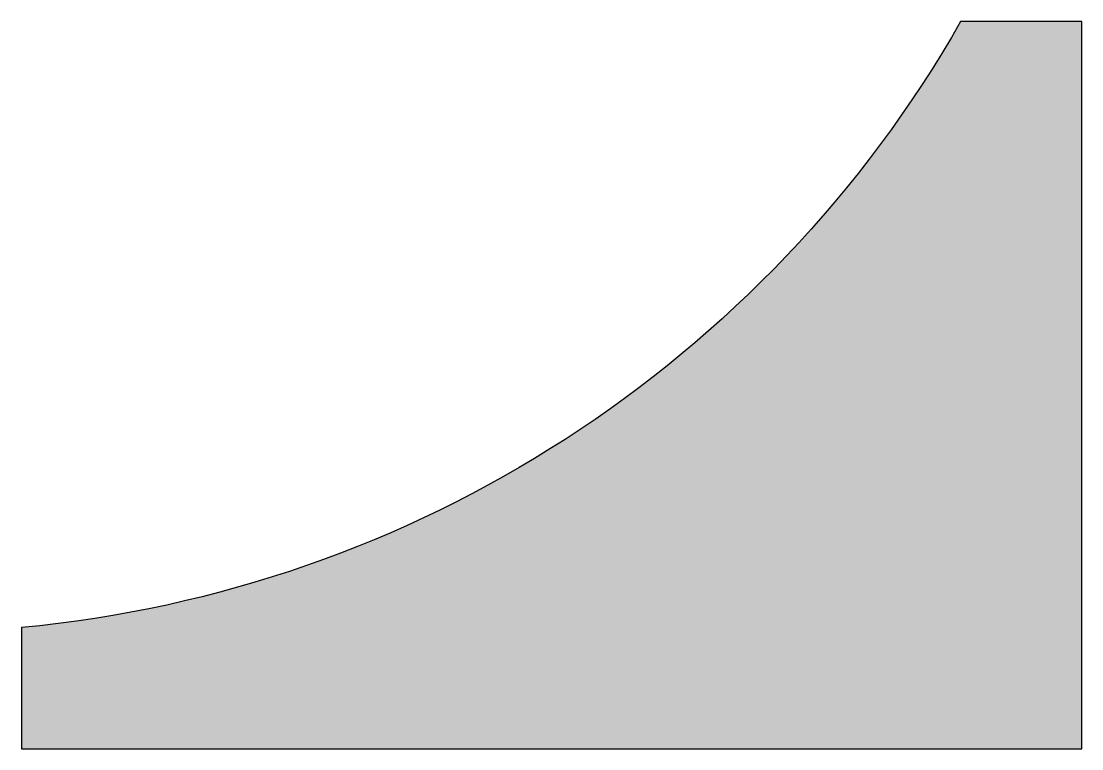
# Model space of a CAD drawing. Header units: metres. Extents: x -0.35 to 0, y 0 to 0.24.
import ezdxf

# ---------------------------------------------------------------- set-up
doc = ezdxf.new("R2010")
doc.units = ezdxf.units.M

msp = doc.modelspace()

# ---------------------------------------------------------------- hatches: boundary and pattern name
h = msp.add_hatch(color=254)
edge = h.paths.add_edge_path()
edge.add_arc((-0.3874168570507692, 0.4382461284286924), 0.4000000000000003, 275.3674170748418, 330.28966650798327, ccw=False)
edge.add_line((-0.35, 0.04), (-0.35, 0))
edge.add_line((-0.35, 0), (0, 0))
edge.add_line((0, 0), (0, 0.2399999999999998))
edge.add_line((0, 0.2399999999999998), (-0.04, 0.24))

# ---------------------------------------------------------------- linework, layer by layer
at = {"flags": 128}
msp.add_lwpolyline([(-0.04, 0.24, -0.2443389087806813), (-0.35, 0.04), (-0.35, 0), (0, 0), (0, 0.2399999999999998), (-0.04, 0.24)], format="xyb", close=True, dxfattribs=at)

doc.saveas('drawing.dxf')
